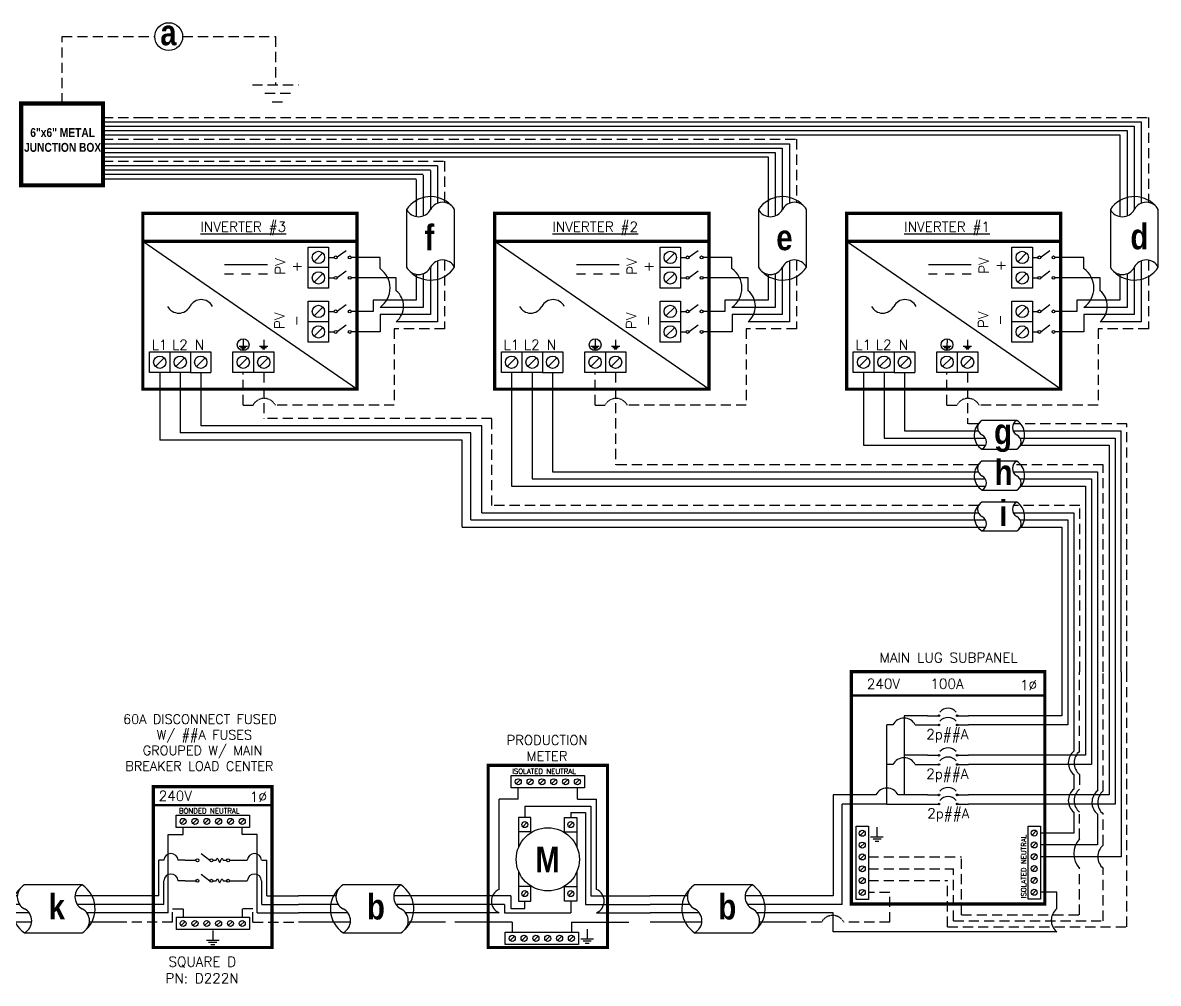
# Model space of a CAD drawing. Header units: feet. Extents: x 8026 to 8796, y 16033 to 16588.
# Drawn here: x 8363.5 to 8781.1, y 16234.6 to 16587.9 of the extents above; entities that cross this region are included whole.
import ezdxf

# ---------------------------------------------------------------- set-up
doc = ezdxf.new("R2010")
doc.units = ezdxf.units.FT
doc.header["$MEASUREMENT"] = 0
doc.linetypes.add('HIDDEN', pattern=[0.375, 0.25, -0.125])
for name, color, linetype in [('ONE LINE BLOCKS', 7, 'Continuous'), ('TABLES', 7, 'Continuous'), ('TEXT', 7, 'Continuous'), ('Z - TITLEBLOCK TXT', 7, 'Continuous')]:
    doc.layers.add(name, color=color, linetype=linetype)
doc.styles.add('ONE LINE TXT', font='techb___.ttf')
doc.styles.get("Standard").update_dxf_attribs({"font": 'simplex.shx'})

# ---------------------------------------------------------------- blocks, each defined once
blk = doc.blocks.new('*U16')
at = {"layer": 'ONE LINE BLOCKS', "linetype": 'Continuous'}
h = blk.add_hatch(color=1, dxfattribs=at)
h.dxf.hatch_style = 1
edge = h.paths.add_edge_path()
edge.add_arc((52.27, 75.95), 0.291, 0, 360)
h = blk.add_hatch(color=1, dxfattribs=at)
h.dxf.hatch_style = 1
edge = h.paths.add_edge_path()
edge.add_arc((58.94, 75.95), 0.291, 0, 360)
h = blk.add_hatch(color=1, dxfattribs=at)
h.dxf.hatch_style = 1
edge = h.paths.add_edge_path()
edge.add_arc((52.27, 72.57), 0.291, 0, 360)
h = blk.add_hatch(color=1, dxfattribs=at)
h.dxf.hatch_style = 1
edge = h.paths.add_edge_path()
edge.add_arc((58.94, 72.57), 0.291, 0, 360)
h = blk.add_hatch(color=1, dxfattribs=at)
h.dxf.hatch_style = 1
edge = h.paths.add_edge_path()
edge.add_arc((52.27, 61.39), 0.291, 0, 360)
h = blk.add_hatch(color=1, dxfattribs=at)
h.dxf.hatch_style = 1
edge = h.paths.add_edge_path()
edge.add_arc((58.94, 61.39), 0.291, 0, 360)
h = blk.add_hatch(color=1, dxfattribs=at)
h.dxf.hatch_style = 1
edge = h.paths.add_edge_path()
edge.add_arc((52.27, 58.01), 0.291, 0, 360)
h = blk.add_hatch(color=1, dxfattribs=at)
h.dxf.hatch_style = 1
edge = h.paths.add_edge_path()
edge.add_arc((58.94, 58.01), 0.291, 0, 360)
h = blk.add_hatch(color=1, dxfattribs=at)
h.dxf.hatch_style = 1
edge = h.paths.add_edge_path()
edge.add_arc((52.27, 46.83), 0.291, 0, 360)
h = blk.add_hatch(color=1, dxfattribs=at)
h.dxf.hatch_style = 1
edge = h.paths.add_edge_path()
edge.add_arc((58.94, 46.83), 0.291, 0, 360)
h = blk.add_hatch(color=1, dxfattribs=at)
h.dxf.hatch_style = 1
edge = h.paths.add_edge_path()
edge.add_arc((52.27, 43.45), 0.291, 0, 360)
h = blk.add_hatch(color=1, dxfattribs=at)
h.dxf.hatch_style = 1
edge = h.paths.add_edge_path()
edge.add_arc((58.94, 43.45), 0.291, 0, 360)
at = {"color": 7, "linetype": 'Continuous'}
for p, q in [((97.46, 92.13), (97.46, 75.95)), ((106.16, 92.13), (106.16, 61.39)), ((114.86, 92.13), (114.86, 46.83)), ((48.07, 75.95), (39.41, 75.95)), ((39.41, 75.95), (39.41, 61.39)), ((97.46, 75.95), (63.14, 75.95)), ((48.07, 61.39), (39.41, 61.39)), ((39.41, 61.39), (39.41, 46.83)), ((106.16, 61.39), (63.14, 61.39)), ((29, 46.83), (13.32, 46.83)), ((13.32, 46.83), (13.32, 9.66)), ((48.07, 46.83), (37.24, 46.83)), ((114.86, 46.83), (63.14, 46.83)), ((13.32, 9.66), (0, 9.66))]:
    blk.add_line(p, q, dxfattribs=at)
at = {"color": 10, "linetype": 'Continuous'}
for p, q in [((99.63, 92.13), (99.63, 72.57)), ((108.33, 92.13), (108.33, 58.01)), ((117.03, 92.13), (117.03, 43.45)), ((33.12, 58.01), (33.12, 72.57)), ((35.29, 72.57), (33.12, 72.57)), ((43.53, 72.57), (48.07, 72.57)), ((99.63, 72.57), (63.14, 72.57)), ((33.12, 43.45), (33.12, 58.01)), ((35.29, 58.01), (33.12, 58.01)), ((43.53, 58.01), (48.07, 58.01)), ((108.33, 58.01), (63.14, 58.01)), ((33.12, 43.45), (16.61, 43.45)), ((16.61, 6.49), (16.61, 43.45)), ((33.12, 43.45), (48.07, 43.45)), ((117.03, 43.45), (63.14, 43.45)), ((16.61, 6.49), (0, 6.49))]:
    blk.add_line(p, q, dxfattribs=at)
at = {"color": 253, "linetype": 'Continuous'}
for p, q in [((101.81, 92.13), (101.81, 62.88)), ((110.51, 92.13), (110.51, 48.32)), ((119.21, 92.13), (119.21, 24.07)), ((101.81, 54.32), (101.81, 48.99)), ((101.81, 40.44), (101.81, 32.77)), ((110.51, 39.76), (110.51, 28.42)), ((101.81, 32.77), (89.53, 32.77)), ((110.51, 28.42), (89.53, 28.42)), ((119.21, 24.07), (89.53, 24.07)), ((95.54, 11.02), (89.53, 11.02)), ((95.54, 5), (95.54, 11.02)), ((13.32, 3.45), (0, 3.45)), ((13.32, -3.56), (13.32, 3.45)), ((95.54, -3.56), (13.32, -3.56))]:
    blk.add_line(p, q, dxfattribs=at)
at = {"color": 10, "linetype": 'Continuous'}
for centre in [(39.41, 70.41), (39.41, 55.85)]:
    blk.add_arc(centre, 4.65, 27.6639, 152.3361, dxfattribs=at)
at = {"color": 253, "linetype": 'Continuous'}
for centre in [(105.39, 58.6), (105.39, 44.71), (114.09, 44.04), (99.12, 0.72)]:
    blk.add_arc(centre, 5.58, 129.9215, 230.0785, dxfattribs=at)
at = {"color": 7, "linetype": 'Continuous'}
blk.add_arc((33.12, 44.67), 4.65, 27.6639, 152.3361, dxfattribs=at)
at = {"layer": 'ONE LINE BLOCKS', "lineweight": 50}
blk.add_line((20.02, 83.43), (91.19, 83.43), dxfattribs=at)
at = {"layer": 'ONE LINE BLOCKS', "lineweight": 50, "const_width": 1.19}
blk.add_lwpolyline([(20.02, 6.67), (20.02, 92.13), (91.19, 92.13), (91.19, 6.67)], close=True, dxfattribs=at)
at = {"layer": 'TEXT', "color": 92, "linetype": 'HIDDEN', "ltscale": 15}
for p, q in [((103.98, 62.88), (103.98, 92.13)), ((112.68, 48.32), (112.68, 92.13)), ((121.38, -1.65), (121.38, 92.13)), ((103.98, 54.32), (103.98, 48.99)), ((103.98, 30.67), (103.98, 39.76)), ((112.68, 28.34), (112.68, 39.76)), ((26.29, 24), (60.5, 24)), ((60.5, 2.72), (60.5, 24)), ((26.29, 19.65), (57.58, 19.65)), ((57.58, 0.54), (57.58, 19.65)), ((103.98, 2.72), (103.98, 19.79)), ((112.68, 0.54), (112.68, 19.79)), ((26.29, 15.3), (55.38, 15.3)), ((55.38, -1.65), (55.38, 15.3)), ((34.13, 10.94), (26.29, 10.94)), ((34.13, 0), (34.13, 10.94)), ((9.01, 0), (0, 0)), ((34.13, 0), (17.25, 0)), ((57.58, 0.54), (112.68, 0.54)), ((60.5, 2.72), (103.98, 2.72)), ((55.38, -1.65), (121.38, -1.65))]:
    blk.add_line(p, q, dxfattribs=at)
at = {"layer": 'TEXT', "color": 92, "linetype": 'HIDDEN', "flags": 128}
for points in [[(29.4, 34.92), (29.4, 31.42)], [(27.06, 31.42), (31.74, 31.42)], [(30.93, 30.55), (27.87, 30.55)], [(30.12, 29.68), (28.68, 29.68)]]:
    blk.add_lwpolyline(points, dxfattribs=at)
at = {"layer": 'TEXT', "color": 92, "linetype": 'Continuous', "ltscale": 4}
for centre, radius, start, end in [((107.45, 58.6), 5.51, 129.059, 230.941), ((107.45, 44.71), 5.51, 129.059, 230.941), ((116.15, 44.04), 5.51, 129.059, 230.941), ((109.89, 25.23), 8.03, 137.3778, 222.6222), ((116.15, 24.07), 5.51, 129.059, 230.941)]:
    blk.add_arc(centre, radius, start, end, dxfattribs=at)
at = {"layer": 'TEXT', "color": 92, "linetype": 'HIDDEN', "ltscale": 0.3}
blk.add_arc((13.13, -2.16), 4.65, 27.6639, 152.3361, dxfattribs=at)
at = {"layer": 'Z - TITLEBLOCK TXT', "color": 1, "linetype": 'Continuous'}
for p, q in [((21.75, 8.35), (21.75, 35.29)), ((21.75, 35.29), (26.29, 35.29)), ((26.29, 35.29), (26.29, 8.35)), ((84.99, 8.42), (84.99, 35.37)), ((84.99, 35.37), (89.53, 35.37)), ((89.53, 35.37), (89.53, 8.42)), ((89.53, 8.42), (84.99, 8.42)), ((26.29, 8.35), (21.75, 8.35))]:
    blk.add_line(p, q, dxfattribs=at)
at = {"layer": 'Z - TITLEBLOCK TXT', "color": 4, "linetype": 'Continuous'}
for p, q in [((24.81, 33.48), (23.24, 31.91)), ((88.04, 33.56), (86.47, 31.98)), ((24.81, 29.13), (23.24, 27.56)), ((88.04, 29.2), (86.47, 27.63)), ((24.81, 24.78), (23.24, 23.21)), ((88.04, 24.85), (86.47, 23.28)), ((24.81, 20.43), (23.24, 18.86)), ((88.04, 20.5), (86.47, 18.93)), ((24.81, 16.08), (23.24, 14.51)), ((88.04, 16.15), (86.47, 14.58)), ((24.81, 11.73), (23.24, 10.16)), ((88.04, 11.8), (86.47, 10.23))]:
    blk.add_line(p, q, dxfattribs=at)
at = {"layer": 'Z - TITLEBLOCK TXT', "color": 1, "linetype": 'Continuous', "flags": 128}
for points in [[(48.07, 75.95), (52.27, 75.95)], [(48.07, 75.95), (52.27, 75.95)], [(58.94, 75.95), (63.14, 75.95)], [(48.07, 72.57), (52.27, 72.57)], [(48.07, 72.57), (52.27, 72.57)], [(58.94, 72.57), (63.14, 72.57)], [(48.07, 61.39), (52.27, 61.39)], [(48.07, 61.39), (52.27, 61.39)], [(58.94, 61.39), (63.14, 61.39)], [(48.07, 58.01), (52.27, 58.01)], [(48.07, 58.01), (52.27, 58.01)], [(58.94, 58.01), (63.14, 58.01)], [(48.07, 46.83), (52.27, 46.83)], [(48.07, 46.83), (52.27, 46.83)], [(58.94, 46.83), (63.14, 46.83)], [(48.07, 43.45), (52.27, 43.45)], [(48.07, 43.45), (52.27, 43.45)], [(58.94, 43.45), (63.14, 43.45)]]:
    blk.add_lwpolyline(points, dxfattribs=at)
at = {"layer": 'Z - TITLEBLOCK TXT', "color": 1, "linetype": 'Continuous'}
for centre in [(52.27, 75.95), (58.94, 75.95), (52.27, 72.57), (58.94, 72.57), (52.27, 61.39), (58.94, 61.39), (52.27, 58.01), (58.94, 58.01), (52.27, 46.83), (58.94, 46.83), (52.27, 43.45), (58.94, 43.45)]:
    blk.add_circle(centre, 0.291, dxfattribs=at)
at = {"layer": 'Z - TITLEBLOCK TXT', "color": 4, "linetype": 'Continuous'}
for centre in [(24.02, 32.7), (87.26, 32.77), (24.02, 28.35), (87.26, 28.42), (24.02, 24), (87.26, 24.07), (24.02, 19.65), (87.26, 19.72), (24.02, 15.3), (87.26, 15.37), (24.02, 10.94), (87.26, 11.02)]:
    blk.add_circle(centre, 1.11, dxfattribs=at)
at = {"layer": 'Z - TITLEBLOCK TXT', "color": 1, "linetype": 'Continuous'}
for centre in [(55.6, 74.75), (55.6, 71.37), (55.6, 60.19), (55.6, 56.81), (55.6, 45.63), (55.6, 42.25)]:
    blk.add_arc(centre, 3.93, 40.3392, 139.6608, dxfattribs=at)
at = {"layer": 'TABLES', "color": 1, "linetype": 'Continuous'}
for p in [(47.57, 67.33), (47.57, 52.77), (47.91, 38.21)]:
    blk.add_text('2p##A', height=3.658, dxfattribs=at).set_placement(p)
at = {"layer": 'TABLES', "color": 4, "linetype": 'Continuous'}
blk.add_text('ISOLATED NEUTRAL', height=1.8743, rotation=90, dxfattribs=at).set_placement((84.33, 8.78))
at = {"layer": 'TEXT', "color": 1, "attachment_point": 5}
for s, width, gutter_width, insert, char_height in [('MAIN LUG SUBPANEL ', 62.3984, 7.17, (55.8, 97.31), 3.6576), ('240V', 0.1481, 0.75, (31.81, 87.69), 3.658), ('100A', 0.1481, 0.75, (55.19, 87.69), 3.658), ('1∅', 0.1481, 0.75, (85.17, 87.17), 3.658)]:
    blk.add_mtext_dynamic_manual_height_columns(s, width=width, gutter_width=gutter_width, heights=[0], dxfattribs=dict(at, insert=insert, char_height=char_height))
blk = doc.blocks.new('M_METER PAN')
at = {"color": 253, "linetype": 'Continuous'}
for p, q in [((4.735, 8.023), (4.735, 8.748)), ((8.589, 8.023), (8.589, 8.748)), ((4.735, 8.023), (3.483, 8.023)), ((3.483, 2.136), (3.483, 8.023)), ((8.589, 8.023), (9.84, 8.023)), ((9.84, 2.136), (9.84, 8.023)), ((3.483, 0.611), (0, 0.611)), ((9.84, 0.611), (13.323, 0.611))]:
    blk.add_line(p, q, dxfattribs=at)
at = {"color": 7, "linetype": 'Continuous'}
for p, q in [((5.163, 7.563), (5.163, 6.819)), ((5.163, 7.563), (9.474, 7.563)), ((9.474, 7.563), (9.474, 1.711)), ((4.245, 1.711), (0, 1.711)), ((4.245, 1.711), (4.245, 0.898)), ((9.474, 1.711), (13.323, 1.711)), ((4.245, 0.898), (5.163, 0.898)), ((5.163, 0.898), (5.163, 1.37))]:
    blk.add_line(p, q, dxfattribs=at)
at = {"color": 10, "linetype": 'Continuous'}
for p, q in [((8.16, 7.142), (8.16, 6.819)), ((8.16, 7.142), (9.123, 7.142)), ((9.123, 7.142), (9.123, 1.149)), ((3.832, 1.149), (0, 1.149)), ((3.832, 1.149), (3.832, 0.611)), ((8.16, 1.37), (8.16, 0.611)), ((9.123, 1.149), (13.323, 1.149)), ((3.832, 0.611), (8.16, 0.611))]:
    blk.add_line(p, q, dxfattribs=at)
at = {"color": 1, "linetype": 'Continuous'}
for p, q in [((5.565, 5.899), (4.761, 5.899)), ((7.758, 5.899), (8.562, 5.899)), ((5.565, 2.326), (4.761, 2.326)), ((7.758, 2.326), (8.562, 2.326))]:
    blk.add_line(p, q, dxfattribs=at)
at = {"color": 253, "linetype": 'Continuous'}
for centre, start, end in [((3.823, 1.374), 113.9997, 246.0003), ((9.5, 1.374), 293.9997, 66.0003)]:
    blk.add_arc(centre, 0.835, start, end, dxfattribs=at)
at = {"layer": 'ONE LINE BLOCKS', "lineweight": 50, "const_width": 0.21}
blk.add_lwpolyline([(2.772, -1.647), (2.772, 10.216), (10.552, 10.216), (10.552, -1.647)], close=True, dxfattribs=at)
at = {"layer": 'TEXT', "color": 92, "linetype": 'HIDDEN', "ltscale": 15}
for p, q in [((4.347, 0), (0, 0)), ((4.347, 0), (4.347, -0.649)), ((8.201, 0), (8.201, -0.649)), ((8.201, 0), (13.323, 0))]:
    blk.add_line(p, q, dxfattribs=at)
at = {"layer": 'TEXT', "color": 92, "linetype": 'Continuous', "flags": 128}
for points in [[(9.228, -0.457), (9.227, -1.078)], [(8.812, -1.078), (9.642, -1.078)], [(9.498, -1.231), (8.956, -1.231)], [(9.354, -1.385), (9.1, -1.385)]]:
    blk.add_lwpolyline(points, dxfattribs=at)
at = {"layer": 'TEXT', "linetype": 'Continuous'}
blk.add_circle((6.662, 4.095), 2.059, dxfattribs=at)
at = {"layer": 'Z - TITLEBLOCK TXT', "color": 1, "linetype": 'Continuous'}
for p, q in [((4.275, 8.748), (4.275, 9.552)), ((4.275, 9.552), (9.049, 9.552)), ((9.049, 9.552), (9.049, 8.748)), ((9.049, 8.748), (4.275, 8.748)), ((4.761, 6.819), (4.761, 4.888)), ((5.565, 6.819), (4.761, 6.819)), ((5.565, 5.838), (5.565, 6.819)), ((7.758, 5.838), (7.758, 6.819)), ((7.758, 6.819), (8.562, 6.819)), ((8.562, 6.819), (8.562, 4.888)), ((4.761, 3.301), (4.761, 1.37)), ((8.562, 3.301), (8.562, 1.37)), ((5.565, 1.37), (5.565, 2.351)), ((7.758, 1.37), (7.758, 2.351)), ((4.761, 1.37), (5.565, 1.37)), ((8.562, 1.37), (7.758, 1.37)), ((3.887, -1.453), (3.887, -0.649)), ((3.887, -0.649), (8.661, -0.649)), ((8.661, -0.649), (8.661, -1.453)), ((8.661, -1.453), (3.887, -1.453))]:
    blk.add_line(p, q, dxfattribs=at)
at = {"layer": 'Z - TITLEBLOCK TXT', "color": 4, "linetype": 'Continuous'}
for p, q in [((4.874, 9.29), (4.596, 9.011)), ((5.645, 9.29), (5.366, 9.011)), ((6.416, 9.29), (6.137, 9.011)), ((7.186, 9.29), (6.908, 9.011)), ((7.957, 9.29), (7.679, 9.011)), ((8.728, 9.29), (8.449, 9.011)), ((5.303, 6.499), (5.024, 6.22)), ((8.299, 6.499), (8.021, 6.22)), ((5.303, 2.005), (5.024, 1.727)), ((8.299, 2.005), (8.021, 1.727)), ((4.486, -0.912), (4.208, -1.19)), ((5.257, -0.912), (4.978, -1.19)), ((6.028, -0.912), (5.749, -1.19)), ((6.798, -0.912), (6.52, -1.19)), ((7.569, -0.912), (7.291, -1.19)), ((8.34, -0.912), (8.061, -1.19))]:
    blk.add_line(p, q, dxfattribs=at)
for centre in [(4.735, 9.15), (5.506, 9.15), (6.276, 9.15), (7.047, 9.15), (7.818, 9.15), (8.589, 9.15), (5.163, 6.359), (8.16, 6.359), (5.163, 1.866), (8.16, 1.866), (4.347, -1.051), (5.118, -1.051), (5.888, -1.051), (6.659, -1.051), (7.43, -1.051), (8.201, -1.051)]:
    blk.add_circle(centre, 0.197, dxfattribs=at)
at = {"layer": 'TABLES', "color": 4, "linetype": 'Continuous'}
blk.add_text('ISOLATED NEUTRAL', height=0.33207, dxfattribs=at).set_placement((4.339, 9.669))
at = {"layer": 'TEXT', "color": 1, "insert": (6.613, 11.342), "char_height": 0.62775, "attachment_point": 5}
blk.add_mtext_dynamic_manual_height_columns('PRODUCTION METER', width=1.32031, gutter_width=7.17, heights=[0], dxfattribs=at)
at = {"layer": 'Z - TITLEBLOCK TXT', "color": 253, "linetype": 'Continuous', "style": 'ONE LINE TXT'}
blk.add_text('M', height=1.662, dxfattribs=at).set_placement((5.854, 3.259))
blk = doc.blocks.new('*U14')
at = {"color": 0}
blk.add_blockref('M_METER PAN', (0, 0), dxfattribs=at)
blk = doc.blocks.new('M_MAIN DISCO')
at = {"color": 253, "linetype": 'Continuous'}
for p, q in [((-42.47, 32.21), (-42.47, 34.82)), ((-20.72, 32.21), (-20.72, 34.82)), ((-47.96, 3.45), (-47.96, 32.21)), ((-47.96, 32.21), (-42.47, 32.21)), ((-15.23, 32.21), (-20.72, 32.21)), ((-15.23, 3.45), (-15.23, 32.21)), ((-47.96, 3.45), (-63.19, 3.45)), ((-15.23, 3.45), (0, 3.45))]:
    blk.add_line(p, q, dxfattribs=at)
at = {"color": 7, "linetype": 'Continuous'}
for p, q in [((-51.46, 9.66), (-51.46, 22.77)), ((-49.6, 22.77), (-51.46, 22.77)), ((-41.69, 22.77), (-44.32, 22.77)), ((-21.5, 22.77), (-18.87, 22.77)), ((-13.59, 22.77), (-11.73, 22.77)), ((-11.73, 9.66), (-11.73, 22.77)), ((-51.46, 9.66), (-63.19, 9.66)), ((-11.73, 9.66), (0, 9.66))]:
    blk.add_line(p, q, dxfattribs=at)
at = {"color": 1, "linetype": 'Continuous'}
for p, q in [((-31.53, 22.77), (-30.29, 22.77)), ((-27.74, 22.77), (-26.5, 22.77)), ((-31.53, 15.24), (-30.29, 15.24)), ((-27.74, 15.24), (-26.5, 15.24))]:
    blk.add_line(p, q, dxfattribs=at)
at = {"color": 10, "linetype": 'Continuous'}
for p, q in [((-49.6, 6.49), (-49.6, 15.24)), ((-41.69, 15.24), (-44.32, 15.24)), ((-21.5, 15.24), (-18.87, 15.24)), ((-13.59, 6.49), (-13.59, 15.24)), ((-49.6, 6.49), (-63.19, 6.49)), ((-13.59, 6.49), (0, 6.49))]:
    blk.add_line(p, q, dxfattribs=at)
at = {"color": 7, "linetype": 'Continuous'}
for centre in [(-46.96, 22.62), (-16.23, 22.62)]:
    blk.add_arc(centre, 2.64, 3.2819, 176.7181, dxfattribs=at)
at = {"color": 10, "linetype": 'Continuous'}
for centre in [(-46.96, 15.08), (-16.23, 15.08)]:
    blk.add_arc(centre, 2.64, 3.2819, 176.7181, dxfattribs=at)
at = {"color": 1, "linetype": 'Continuous'}
for points in [[(-30.29, 22.77), (-29.92, 23.53), (-29.02, 22.01), (-28.19, 23.53), (-27.74, 22.77)], [(-30.29, 15.24), (-29.92, 16), (-29.02, 14.47), (-28.19, 16), (-27.74, 15.24)]]:
    blk.add_spline(points, degree=3, dxfattribs=at)
at = {"layer": 'ONE LINE BLOCKS', "lineweight": 50}
blk.add_line((-53.41, 43.1), (-9.8, 43.1), dxfattribs=at)
at = {"layer": 'ONE LINE BLOCKS', "lineweight": 50, "const_width": 1.19}
blk.add_lwpolyline([(-53.41, -9.3), (-53.41, 49.88), (-9.8, 49.88), (-9.8, -9.3)], close=True, dxfattribs=at)
at = {"layer": 'TEXT', "color": 92, "linetype": 'HIDDEN', "ltscale": 15}
for p, q in [((-46.38, 0), (-46.38, 4.94)), ((-46.38, 4.94), (-42.47, 4.94)), ((-42.47, 4.94), (-42.47, 1.8)), ((-16.81, 4.94), (-20.72, 4.94)), ((-20.72, 4.94), (-20.72, 1.8)), ((-16.81, 0), (-16.81, 4.94)), ((-46.38, 0), (-63.19, 0)), ((-16.81, 0), (0, 0))]:
    blk.add_line(p, q, dxfattribs=at)
at = {"layer": 'TEXT', "color": 92, "linetype": 'Continuous', "flags": 128}
for points in [[(-31.59, -3.07), (-31.6, -6.57)], [(-33.94, -6.57), (-29.25, -6.57)], [(-30.07, -7.44), (-33.13, -7.44)], [(-30.88, -8.3), (-32.31, -8.3)]]:
    blk.add_lwpolyline(points, dxfattribs=at)
at = {"layer": 'Z - TITLEBLOCK TXT', "color": 1, "linetype": 'Continuous'}
for p, q in [((-45.07, 34.82), (-45.07, 39.36)), ((-45.07, 39.36), (-18.12, 39.36)), ((-18.12, 39.36), (-18.12, 34.82)), ((-18.12, 34.82), (-45.07, 34.82)), ((-35.88, 25.22), (-32.61, 22.78)), ((-41.69, 22.77), (-37.77, 22.77)), ((-25.42, 22.77), (-21.5, 22.77)), ((-35.88, 17.69), (-32.61, 15.24)), ((-41.69, 15.24), (-37.77, 15.24)), ((-25.42, 15.23), (-21.5, 15.23)), ((-45.07, 1.8), (-18.12, 1.8)), ((-45.07, 1.8), (-45.07, -2.74)), ((-18.12, 1.8), (-18.12, -2.74)), ((-18.12, -2.74), (-45.07, -2.74))]:
    blk.add_line(p, q, dxfattribs=at)
at = {"layer": 'Z - TITLEBLOCK TXT', "color": 4, "linetype": 'Continuous'}
for p, q in [((-41.69, 37.87), (-43.26, 36.3)), ((-37.34, 37.87), (-38.91, 36.3)), ((-32.98, 37.87), (-34.56, 36.3)), ((-28.63, 37.87), (-30.21, 36.3)), ((-24.28, 37.87), (-25.86, 36.3)), ((-19.93, 37.87), (-21.51, 36.3)), ((-41.69, 0.32), (-43.26, -1.26)), ((-37.34, 0.32), (-38.91, -1.26)), ((-32.98, 0.32), (-34.56, -1.26)), ((-28.63, 0.32), (-30.21, -1.26)), ((-24.28, 0.32), (-25.86, -1.26)), ((-19.93, 0.32), (-21.51, -1.26))]:
    blk.add_line(p, q, dxfattribs=at)
for centre in [(-42.47, 37.09), (-38.12, 37.09), (-33.77, 37.09), (-29.42, 37.09), (-25.07, 37.09), (-20.72, 37.09), (-42.47, -0.47), (-38.12, -0.47), (-33.77, -0.47), (-29.42, -0.47), (-25.07, -0.47), (-20.72, -0.47)]:
    blk.add_circle(centre, 1.11, dxfattribs=at)
at = {"layer": 'Z - TITLEBLOCK TXT', "color": 1, "linetype": 'Continuous'}
for centre in [(-37.23, 22.77), (-32.07, 22.77), (-25.96, 22.77), (-37.23, 15.24), (-32.07, 15.24), (-25.96, 15.23)]:
    blk.add_circle(centre, 0.541, dxfattribs=at)
at = {"layer": 'TABLES', "color": 4, "linetype": 'Continuous'}
blk.add_text('BONDED NEUTRAL', height=1.8743, dxfattribs=at).set_placement((-43.99, 40.01))
at = {"layer": 'TEXT', "color": 1}
for s, width, gutter_width, heights, insert, char_height, attachment_point in [('\\A1;\\pi4.1167;60A DISCONNECT FUSED \\P\\pi16.454;W/ ##A FUSES\\P\\pi11.355;GROUPED W/ MAIN \\P\\pi4.9392;BREAKER LOAD CENTER', 71.8931, 92.23, [24.13], (-68.68, 76.43), 3.4544, 1), ('240V', 0.1481, 0.75, [0], (-45.35, 46.44), 3.658, 5), ('1∅', 0.1481, 0.75, [0], (-14.78, 46.14), 3.658, 5), ('\\A1;\\pi3.6942,t21.982;SQUARE D\\P\\pi2.5621,t20.85;PN: D222N', 35.0816, 28.88, [13.54], (-51.57, -12.71), 3.6576, 1)]:
    blk.add_mtext_dynamic_manual_height_columns(s, width=width, gutter_width=gutter_width, heights=heights, dxfattribs=dict(at, insert=insert, char_height=char_height, attachment_point=attachment_point))
blk = doc.blocks.new('*U6')
at = {"color": 7, "linetype": 'Continuous'}
for p, q in [((6.669, 2.433), (2.905, 2.433)), ((2.435, 1.711), (0, 1.711)), ((9.575, 1.711), (6.199, 1.711)), ((2.905, -0.69), (6.669, -0.69))]:
    blk.add_line(p, q, dxfattribs=at)
at = {"color": 10, "linetype": 'Continuous'}
for p, q in [((2.591, 1.149), (0, 1.149)), ((9.575, 1.149), (6.355, 1.149))]:
    blk.add_line(p, q, dxfattribs=at)
at = {"color": 253, "linetype": 'Continuous'}
for p, q in [((3.208, 0.611), (0, 0.611)), ((9.575, 0.611), (6.972, 0.611))]:
    blk.add_line(p, q, dxfattribs=at)
at = {"color": 7, "linetype": 'Continuous'}
for centre, start, end in [((3.942, 0.872), 133.97324, 236.42648), ((5.633, 0.872), 313.97324, 56.42648)]:
    blk.add_arc(centre, 1.874, start, end, dxfattribs=at)
at = {"layer": 'TEXT', "color": 92, "linetype": 'HIDDEN', "ltscale": 15}
for p, q in [((3.373, 0), (0, 0)), ((9.575, 0), (7.137, 0))]:
    blk.add_line(p, q, dxfattribs=at)
at = {"layer": 'Z - TITLEBLOCK TXT', "linetype": 'Continuous'}
for centre, start, end in [((3.315, 1.653), 117.66392, 242.33608), ((7.078, 1.653), 117.66392, 242.33608), ((2.496, 0.091), 297.66392, 62.33608), ((6.26, 0.091), 297.66392, 62.33608)]:
    blk.add_arc(centre, 0.882, start, end, dxfattribs=at)

msp = doc.modelspace()

# ---------------------------------------------------------------- linework, layer by layer
at = {"color": 7, "linetype": 'Continuous'}
for p, q in [((8393, 16551.45), (8407.64, 16551.45)), ((8407.64, 16551.45), (8774.89, 16551.45)), ((8774.89, 16551.45), (8774.89, 16521.53)), ((8393, 16548.23), (8407.64, 16548.23)), ((8407.64, 16548.23), (8769.64, 16548.23)), ((8769.64, 16548.23), (8769.64, 16516.86)), ((8393, 16543.41), (8407.64, 16543.41)), ((8393, 16540.2), (8407.64, 16540.2)), ((8407.64, 16543.41), (8645.46, 16543.41)), ((8407.64, 16540.2), (8640.21, 16540.19)), ((8640.21, 16540.19), (8640.21, 16516.86)), ((8645.46, 16543.41), (8645.46, 16521.53)), ((8393, 16535.37), (8407.64, 16535.36)), ((8393, 16532.15), (8407.64, 16532.15)), ((8407.64, 16535.37), (8516.03, 16535.36)), ((8407.64, 16532.15), (8510.78, 16532.15)), ((8510.78, 16531.89), (8510.78, 16516.86)), ((8516.03, 16535.28), (8516.03, 16521.53)), ((8504.65, 16519.21), (8504.65, 16497.97)), ((8522.27, 16497.97), (8522.27, 16519.21)), ((8634.08, 16519.21), (8634.08, 16497.97)), ((8651.7, 16497.97), (8651.7, 16519.21)), ((8763.51, 16519.21), (8763.51, 16497.97)), ((8781.14, 16497.97), (8781.14, 16519.21)), ((8494.9, 16501.6), (8484.27, 16501.6)), ((8494.9, 16497.5), (8494.9, 16501.6)), ((8516.03, 16500.28), (8516.03, 16477.95)), ((8624.33, 16501.6), (8613.7, 16501.6)), ((8624.33, 16497.5), (8624.33, 16501.6)), ((8645.46, 16500.28), (8645.46, 16477.95)), ((8753.76, 16501.6), (8743.13, 16501.6)), ((8753.76, 16497.5), (8753.76, 16501.6)), ((8774.89, 16500.28), (8774.89, 16477.95)), ((8510.78, 16495.61), (8510.78, 16483.19)), ((8640.21, 16495.61), (8640.21, 16483.19)), ((8769.64, 16495.61), (8769.64, 16483.19)), ((8500.86, 16494.07), (8484.27, 16494.07)), ((8500.86, 16489.35), (8500.86, 16494.07)), ((8630.29, 16494.07), (8613.7, 16494.07)), ((8630.29, 16489.35), (8630.29, 16494.07)), ((8759.72, 16494.07), (8743.13, 16494.07)), ((8759.72, 16489.35), (8759.72, 16494.07)), ((8510.78, 16483.19), (8494.9, 16483.19)), ((8640.21, 16483.19), (8624.33, 16483.19)), ((8769.64, 16483.19), (8753.76, 16483.19)), ((8516.03, 16477.95), (8500.86, 16477.95)), ((8645.46, 16477.95), (8630.29, 16477.95)), ((8774.89, 16477.95), (8759.72, 16477.95)), ((8413.86, 16459.28), (8413.86, 16434.42)), ((8543.29, 16459.28), (8543.29, 16417.46)), ((8672.72, 16459.28), (8672.72, 16432.48)), ((8729.09, 16441.64), (8716.28, 16441.64)), ((8525.05, 16434.42), (8413.86, 16434.42)), ((8525.05, 16402.43), (8525.05, 16434.42)), ((8672.72, 16432.48), (8717.65, 16432.48)), ((8730.46, 16432.48), (8763.09, 16432.48)), ((8763.09, 16432.48), (8763.09, 16349.2)), ((8716.28, 16431.01), (8729.09, 16431.01)), ((8729.09, 16426.62), (8716.28, 16426.62)), ((8543.29, 16417.46), (8717.65, 16417.46)), ((8716.28, 16415.98), (8729.09, 16415.98)), ((8730.46, 16417.46), (8754.39, 16417.46)), ((8754.39, 16417.46), (8754.39, 16349.2)), ((8729.09, 16411.59), (8716.28, 16411.59)), ((8525.05, 16402.43), (8717.65, 16402.43)), ((8730.46, 16402.43), (8745.69, 16402.43)), ((8745.69, 16402.43), (8745.69, 16349.2)), ((8716.28, 16400.96), (8729.09, 16400.96))]:
    msp.add_line(p, q, dxfattribs=at)
at = {"color": 253, "linetype": 'Continuous'}
for p, q in [((8393, 16549.84), (8407.64, 16549.84)), ((8407.64, 16549.84), (8772.27, 16549.84)), ((8772.27, 16549.84), (8772.27, 16519.11)), ((8393, 16546.62), (8407.64, 16546.62)), ((8407.64, 16546.62), (8767.02, 16546.62)), ((8767.02, 16546.62), (8767.02, 16516.63)), ((8393, 16541.8), (8407.64, 16541.8)), ((8407.64, 16541.8), (8642.84, 16541.8)), ((8642.84, 16541.8), (8642.84, 16519.11)), ((8393, 16538.58), (8407.64, 16538.58)), ((8407.64, 16538.58), (8637.59, 16538.58)), ((8637.59, 16538.58), (8637.59, 16516.63)), ((8393, 16533.76), (8407.64, 16533.76)), ((8407.64, 16533.76), (8513.4, 16533.75)), ((8513.4, 16533.59), (8513.4, 16519.11)), ((8393, 16530.54), (8407.64, 16530.54)), ((8407.64, 16530.54), (8508.16, 16530.54)), ((8508.16, 16530.2), (8508.16, 16516.63)), ((8508.16, 16495.38), (8508.16, 16485.81)), ((8513.4, 16497.87), (8513.4, 16480.57)), ((8637.59, 16495.38), (8637.59, 16485.81)), ((8642.84, 16497.87), (8642.84, 16480.57)), ((8767.02, 16495.38), (8767.02, 16485.81)), ((8772.27, 16497.87), (8772.27, 16480.57)), ((8492.32, 16481.71), (8484.27, 16481.71)), ((8508.16, 16485.81), (8492.32, 16485.81)), ((8492.32, 16485.81), (8492.32, 16481.71)), ((8621.75, 16481.71), (8613.7, 16481.71)), ((8637.59, 16485.81), (8621.75, 16485.81)), ((8621.75, 16485.81), (8621.75, 16481.71)), ((8751.19, 16481.71), (8743.13, 16481.71)), ((8767.02, 16485.81), (8751.19, 16485.81)), ((8751.19, 16485.81), (8751.19, 16481.71)), ((8513.4, 16480.57), (8494.94, 16480.57)), ((8494.94, 16480.57), (8494.94, 16474.17)), ((8642.84, 16480.57), (8624.38, 16480.57)), ((8624.38, 16480.57), (8624.38, 16474.17)), ((8772.27, 16480.57), (8753.81, 16480.57)), ((8753.81, 16480.57), (8753.81, 16474.17)), ((8494.94, 16474.17), (8484.27, 16474.17)), ((8624.38, 16474.17), (8613.7, 16474.17)), ((8753.81, 16474.17), (8743.13, 16474.17)), ((8428.92, 16459.28), (8428.92, 16439.68)), ((8558.36, 16459.28), (8558.36, 16422.72)), ((8687.79, 16459.28), (8687.79, 16437.74)), ((8532.33, 16439.68), (8428.92, 16439.68)), ((8532.33, 16407.69), (8532.33, 16439.68)), ((8687.79, 16437.74), (8714.94, 16437.74)), ((8727.76, 16437.74), (8767.44, 16437.74)), ((8767.44, 16349.2), (8767.44, 16437.74)), ((8558.36, 16422.72), (8714.94, 16422.72)), ((8727.76, 16422.72), (8758.74, 16422.72)), ((8758.74, 16422.72), (8758.74, 16349.2)), ((8532.33, 16407.69), (8714.94, 16407.69)), ((8727.76, 16407.69), (8750.04, 16407.69)), ((8750.04, 16407.69), (8750.04, 16349.2))]:
    msp.add_line(p, q, dxfattribs=at)
at = {"color": 10, "linetype": 'Continuous'}
for p, q in [((8421.39, 16459.28), (8421.39, 16437.05)), ((8550.82, 16459.28), (8550.82, 16420.09)), ((8680.25, 16459.28), (8680.25, 16435.11)), ((8528.27, 16437.05), (8421.39, 16437.05)), ((8528.27, 16405.06), (8528.27, 16437.05)), ((8680.25, 16435.11), (8717.52, 16435.11)), ((8730.33, 16435.11), (8765.27, 16435.11)), ((8765.27, 16435.11), (8765.27, 16349.2)), ((8550.82, 16420.09), (8717.52, 16420.09)), ((8730.33, 16420.09), (8756.57, 16420.09)), ((8756.57, 16420.09), (8756.57, 16349.2)), ((8528.27, 16405.06), (8717.52, 16405.06)), ((8730.33, 16405.06), (8747.87, 16405.06)), ((8747.87, 16405.06), (8747.87, 16349.2))]:
    msp.add_line(p, q, dxfattribs=at)
at = {"color": 7, "linetype": 'Continuous'}
msp.add_circle((8417.17, 16582.8), 5.11, dxfattribs=at)
for centre, radius, start, end in [((8513.46, 16513.36), 10.58, 43.9732, 146.4265), ((8642.89, 16513.36), 10.58, 43.9732, 146.4265), ((8772.32, 16513.36), 10.58, 43.9732, 146.4265), ((8513.46, 16503.82), 10.58, 223.9732, 326.4265), ((8642.89, 16503.82), 10.58, 223.9732, 326.4265), ((8772.32, 16503.82), 10.58, 223.9732, 326.4265), ((8719.81, 16436.33), 6.38, 133.9732, 236.4265), ((8725.57, 16436.33), 6.38, 313.9732, 56.4265), ((8719.81, 16421.3), 6.38, 133.9732, 236.4265), ((8725.57, 16421.3), 6.38, 313.9732, 56.4265), ((8719.81, 16406.28), 6.38, 133.9732, 236.4265), ((8725.57, 16406.28), 6.38, 313.9732, 56.4265)]:
    msp.add_arc(centre, radius, start, end, dxfattribs=at)
at = {"layer": 'ONE LINE BLOCKS', "lineweight": 50}
for points, const_width in [([(8393, 16528.1), (8362.9, 16528.1), (8362.9, 16558.21), (8393, 16558.21)], 1.53), ([(8407.64, 16453.11), (8407.64, 16517.77), (8486.41, 16517.77), (8486.41, 16453.11)], 1.19), ([(8407.64, 16507.49), (8407.64, 16517.77), (8486.41, 16517.77), (8486.41, 16507.49)], 1.19), ([(8537.07, 16453.11), (8537.07, 16517.77), (8615.84, 16517.77), (8615.84, 16453.11)], 1.19), ([(8537.07, 16507.49), (8537.07, 16517.77), (8615.84, 16517.77), (8615.84, 16507.49)], 1.19), ([(8666.5, 16453.11), (8666.5, 16517.77), (8745.27, 16517.77), (8745.27, 16453.11)], 1.19), ([(8666.5, 16507.49), (8666.5, 16517.77), (8745.27, 16517.77), (8745.27, 16507.49)], 1.19)]:
    msp.add_lwpolyline(points, close=True, dxfattribs=dict(at, const_width=const_width))
at = {"layer": 'TEXT', "color": 92, "linetype": 'HIDDEN', "ltscale": 15}
for p, q in [((8377.95, 16558.21), (8377.95, 16582.8)), ((8377.95, 16582.8), (8412.06, 16582.8)), ((8422.29, 16582.8), (8456.4, 16582.8)), ((8456.4, 16582.8), (8456.4, 16565.01)), ((8393, 16553.05), (8407.64, 16553.05)), ((8407.64, 16553.05), (8777.51, 16553.05)), ((8777.51, 16553.05), (8777.51, 16521.82)), ((8393, 16545.02), (8407.64, 16545.02)), ((8407.64, 16545.02), (8648.08, 16545.02)), ((8648.08, 16545.02), (8648.08, 16521.82)), ((8393, 16536.97), (8407.64, 16536.97)), ((8407.64, 16536.97), (8518.65, 16536.97)), ((8518.65, 16536.97), (8518.65, 16521.82)), ((8518.65, 16500.57), (8518.65, 16475.33)), ((8648.08, 16500.57), (8648.08, 16475.33)), ((8777.51, 16500.57), (8777.51, 16475.33)), ((8518.65, 16475.33), (8500.14, 16475.33)), ((8500.14, 16475.33), (8500.14, 16447.24)), ((8648.08, 16475.33), (8629.57, 16475.33)), ((8629.57, 16475.33), (8629.57, 16447.24)), ((8777.51, 16475.33), (8759, 16475.33)), ((8759, 16475.33), (8759, 16447.24)), ((8444.56, 16447.24), (8444.56, 16459.28)), ((8452.1, 16459.28), (8452.1, 16442.31)), ((8573.99, 16447.24), (8573.99, 16459.28)), ((8581.53, 16459.28), (8581.53, 16425.35)), ((8703.42, 16447.24), (8703.42, 16459.28)), ((8710.96, 16459.28), (8710.96, 16440.37)), ((8444.56, 16447.24), (8448.16, 16447.24)), ((8500.14, 16447.24), (8456.4, 16447.24)), ((8573.99, 16447.24), (8577.59, 16447.24)), ((8629.57, 16447.24), (8585.83, 16447.24)), ((8703.42, 16447.24), (8707.03, 16447.24)), ((8759, 16447.24), (8715.26, 16447.24)), ((8535.97, 16442.31), (8452.1, 16442.31)), ((8535.97, 16410.32), (8535.97, 16442.31)), ((8715.02, 16440.37), (8710.96, 16440.37)), ((8769.62, 16440.37), (8727.83, 16440.37)), ((8769.62, 16349.2), (8769.62, 16440.37)), ((8715.02, 16425.35), (8581.53, 16425.35)), ((8760.92, 16425.35), (8727.83, 16425.35)), ((8760.92, 16349.2), (8760.92, 16425.35)), ((8715.02, 16410.32), (8535.97, 16410.32)), ((8752.22, 16410.32), (8727.83, 16410.32)), ((8752.22, 16349.2), (8752.22, 16410.32))]:
    msp.add_line(p, q, dxfattribs=at)
at = {"layer": 'TEXT', "color": 92, "linetype": 'HIDDEN', "ltscale": 15, "flags": 128}
for points in [[(8447.92, 16565.01), (8464.88, 16565.01)], [(8461.94, 16561.87), (8450.86, 16561.87)], [(8459, 16558.73), (8453.79, 16558.73)]]:
    msp.add_lwpolyline(points, dxfattribs=at)
at = {"layer": 'TEXT', "color": 92, "linetype": 'Continuous', "flags": 128}
for points in [[(8444.56, 16471.22), (8444.56, 16468.92)], [(8452.1, 16471.22), (8452.09, 16468.92)], [(8573.99, 16471.22), (8573.99, 16468.92)], [(8581.53, 16471.22), (8581.53, 16468.92)], [(8703.43, 16471.22), (8703.42, 16468.92)], [(8710.96, 16471.22), (8710.96, 16468.92)], [(8443.02, 16468.92), (8446.1, 16468.92)], [(8445.56, 16468.35), (8443.56, 16468.35)], [(8450.56, 16468.92), (8453.63, 16468.92)], [(8453.1, 16468.35), (8451.09, 16468.35)], [(8572.46, 16468.92), (8575.53, 16468.92)], [(8579.99, 16468.92), (8583.06, 16468.92)], [(8701.89, 16468.92), (8704.96, 16468.92)], [(8704.43, 16468.35), (8702.42, 16468.35)], [(8709.42, 16468.92), (8712.49, 16468.92)], [(8711.96, 16468.35), (8709.95, 16468.35)]]:
    msp.add_lwpolyline(points, dxfattribs=at)
at = {"layer": 'TEXT', "color": 92, "linetype": 'HIDDEN', "flags": 128}
for points in [[(8445.03, 16467.78), (8444.09, 16467.78)], [(8452.57, 16467.78), (8451.62, 16467.78)], [(8575, 16468.35), (8572.99, 16468.35)], [(8574.46, 16467.78), (8573.52, 16467.78)], [(8582.53, 16468.35), (8580.52, 16468.35)], [(8582, 16467.78), (8581.06, 16467.78)], [(8703.89, 16467.78), (8702.95, 16467.78)], [(8711.43, 16467.78), (8710.49, 16467.78)]]:
    msp.add_lwpolyline(points, dxfattribs=at)
at = {"layer": 'TEXT', "color": 92, "linetype": 'Continuous'}
for centre in [(8444.56, 16469.48), (8573.99, 16469.48), (8703.42, 16469.48)]:
    msp.add_circle(centre, 2.17, dxfattribs=at)
at = {"layer": 'TEXT', "color": 92, "linetype": 'HIDDEN', "ltscale": 0.3}
for centre in [(8452.28, 16445.08), (8581.71, 16445.08), (8711.15, 16445.08)]:
    msp.add_arc(centre, 4.65, 27.6639, 152.3361, dxfattribs=at)
at = {"layer": 'Z - TITLEBLOCK TXT', "color": 7, "linetype": 'Continuous'}
for p, q in [((8486.41, 16453.11), (8407.64, 16507.49)), ((8615.84, 16453.11), (8537.07, 16507.49)), ((8745.27, 16453.11), (8666.5, 16507.49)), ((8453.46, 16498.88), (8437.69, 16498.88)), ((8582.89, 16498.88), (8567.13, 16498.88)), ((8712.32, 16498.88), (8696.56, 16498.88)), ((8440.99, 16495.47), (8437.69, 16495.47)), ((8447.23, 16495.47), (8443.93, 16495.47)), ((8453.46, 16495.47), (8450.17, 16495.47)), ((8570.42, 16495.47), (8567.13, 16495.47)), ((8576.66, 16495.47), (8573.36, 16495.47)), ((8582.89, 16495.47), (8579.6, 16495.47)), ((8699.85, 16495.47), (8696.56, 16495.47)), ((8706.09, 16495.47), (8702.79, 16495.47)), ((8712.32, 16495.47), (8709.03, 16495.47))]:
    msp.add_line(p, q, dxfattribs=at)
at = {"layer": 'Z - TITLEBLOCK TXT', "color": 1, "linetype": 'Continuous'}
for p, q in [((8468.45, 16490.3), (8468.45, 16505.37)), ((8468.45, 16505.37), (8475.99, 16505.37)), ((8468.45, 16490.3), (8468.45, 16505.37)), ((8475.99, 16505.37), (8475.99, 16490.3)), ((8475.99, 16505.37), (8475.99, 16497.84)), ((8482.42, 16504.06), (8479.15, 16501.62)), ((8597.89, 16490.3), (8597.89, 16505.37)), ((8597.89, 16505.37), (8605.42, 16505.37)), ((8597.89, 16490.3), (8597.89, 16505.37)), ((8605.42, 16505.37), (8605.42, 16490.3)), ((8605.42, 16505.37), (8605.42, 16497.84)), ((8611.85, 16504.06), (8608.59, 16501.62)), ((8727.32, 16490.3), (8727.32, 16505.37)), ((8727.32, 16505.37), (8734.85, 16505.37)), ((8727.32, 16490.3), (8727.32, 16505.37)), ((8734.85, 16505.37), (8734.85, 16490.3)), ((8734.85, 16505.37), (8734.85, 16497.84)), ((8741.28, 16504.06), (8738.02, 16501.62)), ((8475.99, 16501.6), (8478.03, 16501.6)), ((8605.42, 16501.6), (8607.46, 16501.6)), ((8734.85, 16501.6), (8736.89, 16501.6)), ((8475.99, 16497.84), (8468.45, 16497.84)), ((8482.42, 16496.53), (8479.15, 16494.09)), ((8605.42, 16497.84), (8597.89, 16497.84)), ((8611.85, 16496.53), (8608.59, 16494.09)), ((8734.85, 16497.84), (8727.32, 16497.84)), ((8741.28, 16496.53), (8738.02, 16494.09)), ((8475.99, 16490.3), (8468.45, 16490.3)), ((8475.99, 16494.07), (8478.03, 16494.07)), ((8605.42, 16490.3), (8597.89, 16490.3)), ((8605.42, 16494.07), (8607.46, 16494.07)), ((8734.85, 16490.3), (8727.32, 16490.3)), ((8734.85, 16494.07), (8736.89, 16494.07)), ((8468.45, 16470.4), (8468.45, 16485.47)), ((8468.45, 16485.47), (8475.99, 16485.47)), ((8475.99, 16485.47), (8475.99, 16477.94)), ((8475.99, 16481.71), (8478.03, 16481.71)), ((8482.42, 16484.17), (8479.15, 16481.72)), ((8597.89, 16470.4), (8597.89, 16485.47)), ((8597.89, 16485.47), (8605.42, 16485.47)), ((8605.42, 16485.47), (8605.42, 16477.94)), ((8605.42, 16481.71), (8607.46, 16481.71)), ((8611.85, 16484.17), (8608.59, 16481.72)), ((8727.32, 16470.4), (8727.32, 16485.47)), ((8727.32, 16485.47), (8734.85, 16485.47)), ((8734.85, 16485.47), (8734.85, 16477.94)), ((8734.85, 16481.71), (8736.89, 16481.71)), ((8741.28, 16484.17), (8738.02, 16481.72)), ((8475.99, 16477.94), (8468.45, 16477.94)), ((8475.99, 16477.94), (8475.99, 16470.4)), ((8605.42, 16477.94), (8597.89, 16477.94)), ((8605.42, 16477.94), (8605.42, 16470.4)), ((8734.85, 16477.94), (8727.32, 16477.94)), ((8734.85, 16477.94), (8734.85, 16470.4)), ((8475.99, 16474.17), (8478.03, 16474.17)), ((8482.42, 16476.63), (8479.15, 16474.19)), ((8605.42, 16474.17), (8607.46, 16474.17)), ((8611.85, 16476.63), (8608.59, 16474.19)), ((8734.85, 16474.17), (8736.89, 16474.17)), ((8741.28, 16476.63), (8738.02, 16474.19)), ((8475.99, 16470.4), (8468.45, 16470.4)), ((8605.42, 16470.4), (8597.89, 16470.4)), ((8734.85, 16470.4), (8727.32, 16470.4)), ((8410.09, 16466.81), (8425.16, 16466.81)), ((8410.09, 16459.28), (8410.09, 16466.81)), ((8410.09, 16466.81), (8417.62, 16466.81)), ((8417.62, 16466.81), (8417.62, 16459.28)), ((8425.16, 16466.81), (8425.16, 16459.28)), ((8425.16, 16466.81), (8432.69, 16466.81)), ((8432.69, 16466.81), (8432.69, 16459.28)), ((8440.79, 16466.81), (8455.86, 16466.81)), ((8440.79, 16459.28), (8440.79, 16466.81)), ((8440.79, 16466.81), (8448.33, 16466.81)), ((8448.33, 16466.81), (8448.33, 16459.28)), ((8455.86, 16466.81), (8455.86, 16459.28)), ((8539.52, 16466.81), (8554.59, 16466.81)), ((8539.52, 16459.28), (8539.52, 16466.81)), ((8539.52, 16466.81), (8547.05, 16466.81)), ((8547.05, 16466.81), (8547.05, 16459.28)), ((8554.59, 16466.81), (8554.59, 16459.28)), ((8554.59, 16466.81), (8562.12, 16466.81)), ((8562.12, 16466.81), (8562.12, 16459.28)), ((8570.23, 16466.81), (8585.3, 16466.81)), ((8570.23, 16459.28), (8570.23, 16466.81)), ((8570.23, 16466.81), (8577.76, 16466.81)), ((8577.76, 16466.81), (8577.76, 16459.28)), ((8585.3, 16466.81), (8585.3, 16459.28)), ((8668.95, 16466.81), (8684.02, 16466.81)), ((8668.95, 16459.28), (8668.95, 16466.81)), ((8668.95, 16466.81), (8676.49, 16466.81)), ((8676.49, 16466.81), (8676.49, 16459.28)), ((8684.02, 16466.81), (8684.02, 16459.28)), ((8684.02, 16466.81), (8691.55, 16466.81)), ((8691.55, 16466.81), (8691.55, 16459.28)), ((8699.66, 16466.81), (8714.73, 16466.81)), ((8699.66, 16459.28), (8699.66, 16466.81)), ((8699.66, 16466.81), (8707.19, 16466.81)), ((8707.19, 16466.81), (8707.19, 16459.28)), ((8714.73, 16466.81), (8714.73, 16459.28)), ((8425.16, 16459.28), (8410.09, 16459.28)), ((8425.16, 16459.28), (8432.69, 16459.28)), ((8455.86, 16459.28), (8440.79, 16459.28)), ((8554.59, 16459.28), (8539.52, 16459.28)), ((8554.59, 16459.28), (8562.12, 16459.28)), ((8585.3, 16459.28), (8570.23, 16459.28)), ((8684.02, 16459.28), (8668.95, 16459.28)), ((8684.02, 16459.28), (8691.55, 16459.28)), ((8714.73, 16459.28), (8699.66, 16459.28))]:
    msp.add_line(p, q, dxfattribs=at)
at = {"layer": 'Z - TITLEBLOCK TXT', "color": 4, "linetype": 'Continuous'}
for p, q in [((8473.83, 16503.21), (8470.61, 16500)), ((8603.26, 16503.21), (8600.05, 16500)), ((8732.69, 16503.21), (8729.48, 16500)), ((8473.83, 16495.67), (8470.61, 16492.46)), ((8603.26, 16495.67), (8600.05, 16492.46)), ((8732.69, 16495.67), (8729.48, 16492.46)), ((8473.83, 16483.31), (8470.61, 16480.1)), ((8603.26, 16483.31), (8600.05, 16480.1)), ((8732.69, 16483.31), (8729.48, 16480.1)), ((8473.83, 16475.78), (8470.61, 16472.56)), ((8603.26, 16475.78), (8600.05, 16472.56)), ((8732.69, 16475.78), (8729.48, 16472.56)), ((8415.46, 16464.65), (8412.25, 16461.44)), ((8423, 16464.65), (8419.78, 16461.44)), ((8430.53, 16464.65), (8427.32, 16461.44)), ((8446.17, 16464.65), (8442.96, 16461.44)), ((8453.7, 16464.65), (8450.49, 16461.44)), ((8544.89, 16464.65), (8541.68, 16461.44)), ((8552.43, 16464.65), (8549.21, 16461.44)), ((8559.96, 16464.65), (8556.75, 16461.44)), ((8575.6, 16464.65), (8572.39, 16461.44)), ((8583.14, 16464.65), (8579.92, 16461.44)), ((8674.33, 16464.65), (8671.11, 16461.44)), ((8681.86, 16464.65), (8678.65, 16461.44)), ((8689.39, 16464.65), (8686.18, 16461.44)), ((8705.03, 16464.65), (8701.82, 16461.44)), ((8712.57, 16464.65), (8709.35, 16461.44))]:
    msp.add_line(p, q, dxfattribs=at)
for centre in [(8472.22, 16501.6), (8601.65, 16501.6), (8731.08, 16501.6), (8472.22, 16494.07), (8601.65, 16494.07), (8731.08, 16494.07), (8472.22, 16481.71), (8601.65, 16481.71), (8731.08, 16481.71), (8472.22, 16474.17), (8601.65, 16474.17), (8731.08, 16474.17), (8413.86, 16463.05), (8421.39, 16463.05), (8428.92, 16463.05), (8444.56, 16463.05), (8452.1, 16463.05), (8543.29, 16463.05), (8550.82, 16463.05), (8558.36, 16463.05), (8573.99, 16463.05), (8581.53, 16463.05), (8672.72, 16463.05), (8680.25, 16463.05), (8687.79, 16463.05), (8703.42, 16463.05), (8710.96, 16463.05)]:
    msp.add_circle(centre, 2.27, dxfattribs=at)
at = {"layer": 'Z - TITLEBLOCK TXT', "color": 1, "linetype": 'Continuous'}
for centre in [(8478.57, 16501.6), (8483.73, 16501.6), (8608, 16501.6), (8613.16, 16501.6), (8737.43, 16501.6), (8742.59, 16501.6), (8478.57, 16494.07), (8483.73, 16494.07), (8608, 16494.07), (8613.16, 16494.07), (8737.43, 16494.07), (8742.59, 16494.07), (8478.57, 16481.71), (8483.73, 16481.71), (8608, 16481.71), (8613.16, 16481.71), (8737.43, 16481.71), (8742.59, 16481.71), (8478.57, 16474.17), (8483.73, 16474.17), (8608, 16474.17), (8613.16, 16474.17), (8737.43, 16474.17), (8742.59, 16474.17)]:
    msp.add_circle(centre, 0.541, dxfattribs=at)
at = {"layer": 'Z - TITLEBLOCK TXT', "linetype": 'Continuous'}
for centre, radius, start, end in [((8517.87, 16516.9), 4.98, 27.6639, 152.3361), ((8647.3, 16516.9), 4.98, 27.6639, 152.3361), ((8776.73, 16516.9), 4.98, 27.6639, 152.3361), ((8509.05, 16521.52), 4.98, 207.6639, 332.3361), ((8638.48, 16521.52), 4.98, 207.6639, 332.3361), ((8767.91, 16521.52), 4.98, 207.6639, 332.3361), ((8517.87, 16495.66), 4.98, 27.6639, 152.3361), ((8647.3, 16495.66), 4.98, 27.6639, 152.3361), ((8776.73, 16495.66), 4.98, 27.6639, 152.3361), ((8489.77, 16490.34), 8.8, 305.6505, 54.3495), ((8509.05, 16500.28), 4.98, 207.6639, 332.3361), ((8619.2, 16490.34), 8.8, 305.6505, 54.3495), ((8638.48, 16500.28), 4.98, 207.6639, 332.3361), ((8748.63, 16490.34), 8.8, 305.6505, 54.3495), ((8767.91, 16500.28), 4.98, 207.6639, 332.3361), ((8429.11, 16481.43), 4.65, 27.6639, 152.3361), ((8496.09, 16483.65), 7.43, 309.9338, 50.0662), ((8558.54, 16481.43), 4.65, 27.6639, 152.3361), ((8625.52, 16483.65), 7.43, 309.9338, 50.0662), ((8687.97, 16481.43), 4.65, 27.6639, 152.3361), ((8754.95, 16483.65), 7.43, 309.9338, 50.0662), ((8420.87, 16485.74), 4.65, 207.6639, 332.3361), ((8550.3, 16485.74), 4.65, 207.6639, 332.3361), ((8679.74, 16485.74), 4.65, 207.6639, 332.3361), ((8717.68, 16438.98), 3, 117.6639, 242.3361), ((8730.49, 16438.98), 3, 117.6639, 242.3361), ((8714.89, 16433.67), 3, 297.6639, 62.3361), ((8727.7, 16433.67), 3, 297.6639, 62.3361), ((8717.68, 16423.96), 3, 117.6639, 242.3361), ((8730.49, 16423.96), 3, 117.6639, 242.3361), ((8714.89, 16418.64), 3, 297.6639, 62.3361), ((8727.7, 16418.64), 3, 297.6639, 62.3361), ((8717.68, 16408.93), 3, 117.6639, 242.3361), ((8730.49, 16408.93), 3, 117.6639, 242.3361), ((8714.89, 16403.62), 3, 297.6639, 62.3361), ((8727.7, 16403.62), 3, 297.6639, 62.3361)]:
    msp.add_arc(centre, radius, start, end, dxfattribs=at)

# ---------------------------------------------------------------- block references
for name, p in [('*U16', (8648.23, 16257.07)), ('M_MAIN DISCO', (8464.94, 16257.07))]:
    msp.add_blockref(name, p)
at = {"color": 155, "true_color": 0x647190, "xscale": 5.644441731736358, "yscale": 5.644441731736358, "zscale": 5.644441731736358}
for name, p in [('*U14', (8518.99, 16257.07)), ('*U6', (8347.71, 16257.07)), ('*U6', (8464.94, 16257.07)), ('*U6', (8594.19, 16257.07))]:
    msp.add_blockref(name, p, dxfattribs=at)

# ---------------------------------------------------------------- texts
at = {"layer": 'ONE LINE BLOCKS', "color": 1, "linetype": 'Continuous', "insert": (8378.13, 16549.16), "char_height": 3.2756, "width": 28.3929, "attachment_point": 2, "style": 'ONE LINE TXT'}
msp.add_mtext('6"x6" METAL JUNCTION BOX  ', dxfattribs=at)
at = {"layer": 'TABLES', "color": 1, "linetype": 'Continuous'}
for s, p in [('%%UINVERTER #3', (8428.85, 16511.03)), ('%%UINVERTER #2', (8558.28, 16511.03)), ('%%UINVERTER #1', (8687.71, 16511.03))]:
    msp.add_text(s, height=3.6576, dxfattribs=at).set_placement(p)
at = {"layer": 'TEXT', "color": 1, "char_height": 3.658, "attachment_point": 5, "rotation": 90}
for s, width, insert in [('PV +', 2.8378, (8461.15, 16498.24)), ('PV +', 2.8378, (8590.58, 16498.24)), ('PV +', 2.8378, (8720.01, 16498.58)), ('PV -', 2.8013, (8460.92, 16478.27)), ('PV -', 2.8013, (8590.35, 16478.27)), ('PV -', 2.8013, (8719.78, 16478.61))]:
    msp.add_mtext_dynamic_manual_height_columns(s, width=width, gutter_width=0.75, heights=[0], dxfattribs=dict(at, insert=insert))
at = {"layer": 'TEXT', "color": 1, "attachment_point": 5}
for s, insert, char_height in [('L1', (8413.8, 16469.45), 3.658), ('L2', (8421.26, 16469.48), 3.658), ('N', (8428.51, 16469.43), 3.66), ('L1', (8543.23, 16469.45), 3.658), ('L2', (8550.69, 16469.48), 3.658), ('N', (8557.94, 16469.43), 3.66), ('L1', (8672.66, 16469.45), 3.658), ('L2', (8680.12, 16469.48), 3.658), ('N', (8687.37, 16469.43), 3.66)]:
    msp.add_mtext_dynamic_manual_height_columns(s, width=0.1481, gutter_width=0.75, heights=[0], dxfattribs=dict(at, insert=insert, char_height=char_height))
at = {"layer": 'Z - TITLEBLOCK TXT', "color": 1, "linetype": 'Continuous', "char_height": 9.3833, "attachment_point": 1, "style": 'ONE LINE TXT'}
for s, insert in [('{\\W1;\\C256;a}', (8414.07, 16588.99)), ('{\\W1;\\C256;f}', (8511.21, 16513.62)), ('{\\W1;\\C256;e}', (8640.64, 16513.62)), ('{\\W1;\\C256;d}', (8770.89, 16513.96)), ('{\\W1;\\C256;g}', (8720.74, 16442.24)), ('{\\W1;\\C256;h}', (8720.98, 16427.22)), ('{\\W1;\\C256;i}', (8722.7, 16412.2)), ('{\\W1;\\C256;k}', (8373.02, 16267.45)), ('{\\W1;\\C256;b}', (8490.1, 16267.45)), ('{\\W1;\\C256;b}', (8619.35, 16267.45))]:
    msp.add_mtext_dynamic_manual_height_columns(s, width=0.1385, gutter_width=2.13, heights=[0], dxfattribs=dict(at, insert=insert))

doc.saveas('drawing.dxf')
